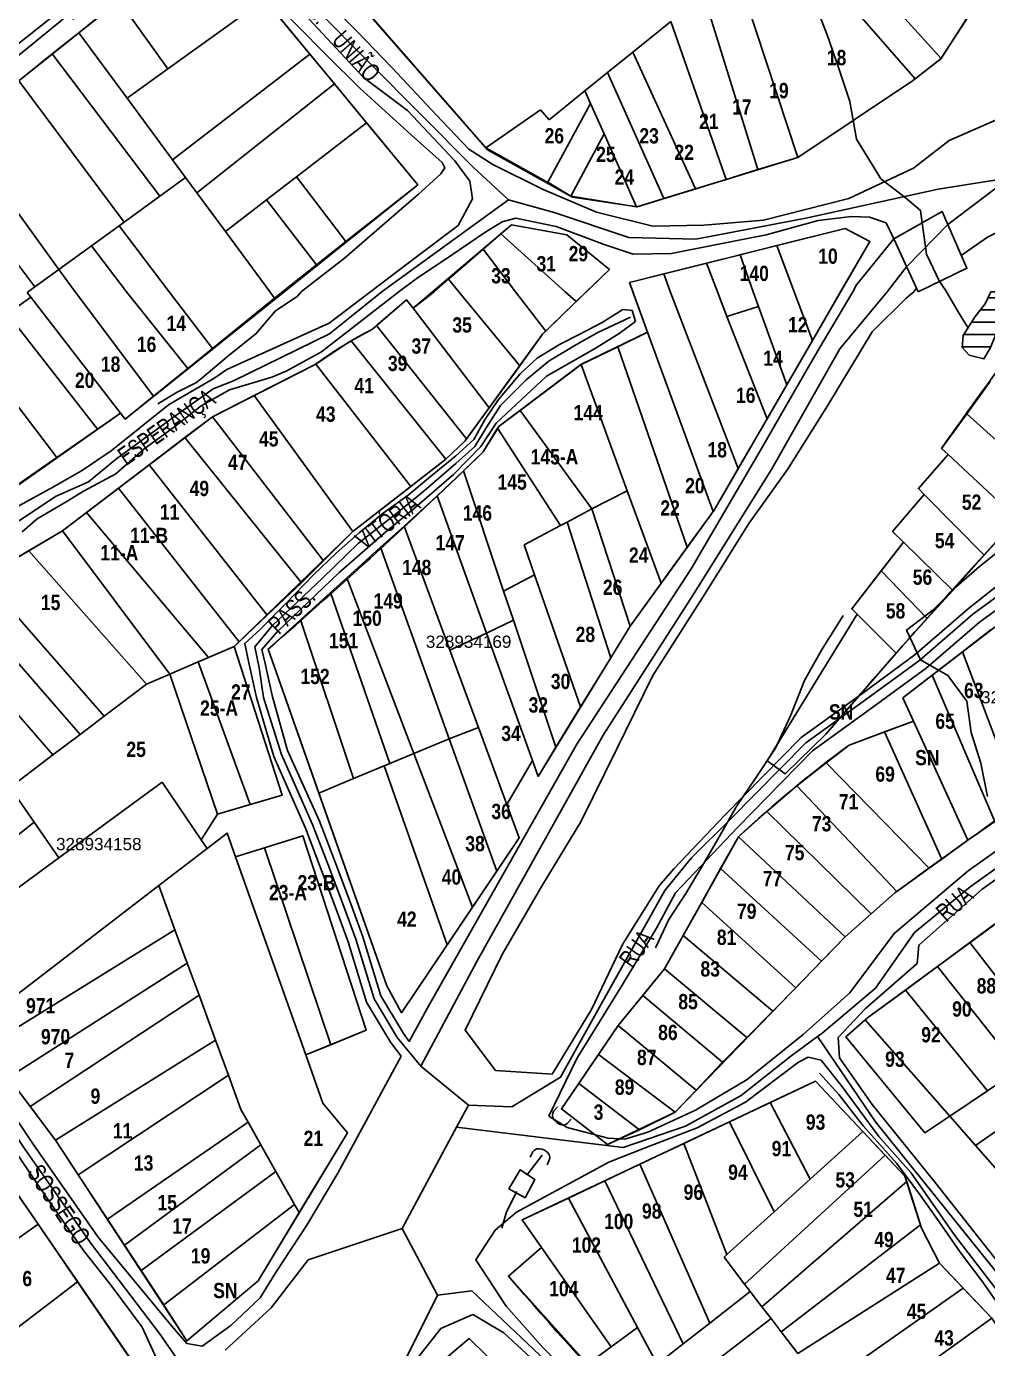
# Model space of a CAD drawing. Extents: x 206155 to 208014, y 4847439 to 4850017.
# Drawn here: x 207204 to 207361.2, y 4848939.2 to 4849155.4 of the extents above; entities that cross this region are included whole.
import ezdxf
from ezdxf.enums import TextEntityAlignment as Align

# ---------------------------------------------------------------- set-up
doc = ezdxf.new("R2010")
doc.units = 0
doc.header["$LTSCALE"] = 1.5
doc.header["$MEASUREMENT"] = 0
for name, color, linetype in [('CD-MALHA-LOTES', 40, 'CONTINUOUS'), ('CD_TXT_QUADRA', 7, 'CONTINUOUS'), ('HD-CURSO-INTER', 170, 'CONTINUOUS'), ('HD-HACH-HIDROG', 160, 'CONTINUOUS'), ('HD-LAGOS-INTER', 170, 'CONTINUOUS'), ('HD-VALAS-DRENOS', 170, 'CONTINUOUS'), ('RU-QUADRAS', 6, 'CONTINUOUS'), ('SV-EIXO-ROD-ESTR', 7, 'CONTINUOUS'), ('SV-EIXO-RUA-N-PAV', 6, 'CONTINUOUS'), ('SV-EST-M-N-PAV', 20, 'CONTINUOUS'), ('SV-PONTE-BUEIRO', 249, 'CONTINUOUS'), ('SV-RUA-NAO-PAV-S-GUIA-C-GUIA', 7, 'CONTINUOUS'), ('SV-TXT-RUA-N-PAV-S-GUIA-C-GUIA', 7, 'CONTINUOUS'), ('Th_NmrPort', 7, 'CONTINUOUS')]:
    doc.layers.add(name, color=color, linetype=linetype)
doc.styles.add('ARIAL', font='ARIAL.TTF')
doc.styles.get("Standard").update_dxf_attribs({"font": 'swisscbo.ttf'})

# ---------------------------------------------------------------- blocks, each defined once
blk = doc.blocks.new('*X5')
at = {"layer": 'HD-HACH-HIDROG', "color": 0}
for p, q in [((207361.234781, 4849111.040172), (207365.481336, 4849111.040214)), ((207359.979523, 4849109.040126), (207365.042544, 4849109.040177)), ((207358.549822, 4849107.040079), (207364.079559, 4849107.040134)), ((207357.296547, 4849105.040033), (207362.535761, 4849105.040086)), ((207357.014394, 4849103.039998), (207361.711316, 4849103.040045))]:
    blk.add_line(p, q, dxfattribs=at)
blk = doc.blocks.new('COD119', base_point=(207244.147261, 4849431.007731))
at = {"layer": 'SV-PONTE-BUEIRO'}
blk.add_lwpolyline([(207242.637261, 4849429.007731), (207242.637261, 4849429.841065), (207242.637261, 4849429.966065), (207242.763094, 4849430.299398), (207243.014761, 4849430.674398), (207243.392261, 4849430.882731), (207243.895594, 4849431.007731), (207244.398927, 4849431.007731), (207244.902261, 4849430.882731), (207245.279761, 4849430.674398), (207245.531427, 4849430.299398), (207245.657261, 4849429.966065), (207245.657261, 4849429.841065), (207245.657261, 4849429.007731)], dxfattribs=at)

msp = doc.modelspace()

# ---------------------------------------------------------------- linework, layer by layer
at = {"layer": 'CD-MALHA-LOTES', "linetype": 'Continuous'}
for p, q in [((207334.5, 4849171.25), (207353.56, 4849150.16)), ((207349.32, 4849146.83), (207330.78, 4849168.07)), ((207219.14, 4849159.63), (207212.57, 4849154.38)), ((207227.12, 4849148.45), (207219.14, 4849159.63)), ((207227.12, 4849148.45), (207242.95, 4849159.85)), ((207242.95, 4849159.85), (207250.35, 4849150.87)), ((207323.6, 4849131.99), (207314.75, 4849160.57)), ((207321.52, 4849160.13), (207330.12, 4849134)), ((207353.56, 4849150.16), (207358.51, 4849157.84)), ((207260.35, 4849157.05), (207279.1, 4849135.58)), ((207309.36, 4849156.22), (207303.17, 4849151.21)), ((207318.42, 4849130.39), (207309.36, 4849156.22)), ((207212.57, 4849154.38), (207208.23, 4849150.91)), ((207212.57, 4849154.38), (207220.47, 4849143.66)), ((207208.23, 4849150.91), (207202.74, 4849146.52)), ((207225.82, 4849127.65), (207208.23, 4849150.91)), ((207250.35, 4849150.87), (207227.9, 4849133.59)), ((207254.37, 4849146.01), (207250.35, 4849150.87)), ((207303.17, 4849151.21), (207299.02, 4849147.86)), ((207313.43, 4849128.85), (207303.17, 4849151.21)), ((207349.32, 4849146.83), (207353.56, 4849150.16)), ((207202.74, 4849146.52), (207219.97, 4849123.4)), ((207220.47, 4849143.66), (207227.12, 4849148.45)), ((207299.02, 4849147.86), (207295.32, 4849144.87)), ((207299.02, 4849147.86), (207308.23, 4849127.25)), ((207330.12, 4849134), (207348.89, 4849146.5)), ((207348.89, 4849146.5), (207349.32, 4849146.83)), ((207231.87, 4849128.2), (207254.37, 4849146.01)), ((207259.63, 4849139.64), (207254.37, 4849146.01)), ((207295.32, 4849144.87), (207289.5, 4849140.16)), ((207296.24, 4849142.8), (207295.32, 4849144.87)), ((207227.9, 4849133.59), (207220.47, 4849143.66)), ((207289.25, 4849129.93), (207296.24, 4849142.8)), ((207298.45, 4849137.85), (207296.24, 4849142.8)), ((207288.09, 4849141.75), (207279.1, 4849135.58)), ((207289.5, 4849140.16), (207288.09, 4849141.75)), ((207259.63, 4849139.64), (207248.16, 4849130.82)), ((207267.99, 4849129.51), (207259.63, 4849139.64)), ((207293.03, 4849127.65), (207298.45, 4849137.85)), ((207303.77, 4849125.91), (207298.45, 4849137.85)), ((207279.1, 4849135.58), (207288.89, 4849130.13)), ((207209.31, 4849115.67), (207195.61, 4849134.59)), ((207230.02, 4849130.71), (207227.9, 4849133.59)), ((207323.6, 4849131.99), (207330.12, 4849134)), ((207191.25, 4849131.57), (207205.37, 4849112.81)), ((207318.42, 4849130.39), (207323.6, 4849131.99)), ((207225.82, 4849127.65), (207230.02, 4849130.71)), ((207230.02, 4849130.71), (207231.87, 4849128.2)), ((207248.16, 4849130.82), (207243.26, 4849127.05)), ((207248.16, 4849130.82), (207256.24, 4849120.22)), ((207256.24, 4849120.22), (207267.99, 4849129.51)), ((207288.89, 4849130.13), (207289.25, 4849129.93)), ((207289.25, 4849129.93), (207293.03, 4849127.65)), ((207313.43, 4849128.85), (207318.42, 4849130.39)), ((207219.97, 4849123.4), (207225.82, 4849127.65)), ((207231.87, 4849128.2), (207236.53, 4849121.88)), ((207236.53, 4849121.88), (207243.26, 4849127.05)), ((207243.26, 4849127.05), (207251.46, 4849116.44)), ((207293.03, 4849127.65), (207303.77, 4849125.91)), ((207303.89, 4849125.9), (207308.23, 4849127.25)), ((207308.23, 4849127.25), (207313.43, 4849128.85)), ((207303.77, 4849125.91), (207303.89, 4849125.9)), ((207214.63, 4849119.53), (207219.16, 4849122.82)), ((207219.16, 4849122.82), (207219.97, 4849123.4)), ((207219.16, 4849122.82), (207227.34, 4849112.03)), ((207281.57, 4849121.47), (207283.3, 4849122.97)), ((207283.3, 4849122.97), (207292.38, 4849121.35)), ((207236.53, 4849121.88), (207243.84, 4849111.97)), ((207278.71, 4849118.99), (207281.57, 4849121.47)), ((207281.57, 4849121.47), (207292.11, 4849112.01)), ((207292.38, 4849121.35), (207299.33, 4849115.64)), ((207326.72, 4849119.58), (207337.9, 4849122.39)), ((207337.9, 4849122.39), (207341.93, 4849120.24)), ((207209.31, 4849115.67), (207214.63, 4849119.53)), ((207214.63, 4849119.53), (207220.36, 4849112)), ((207251.46, 4849116.44), (207256.24, 4849120.22)), ((207273.02, 4849114.06), (207278.71, 4849118.99)), ((207278.71, 4849118.99), (207283.98, 4849112)), ((207320.72, 4849118.07), (207326.72, 4849119.58)), ((207326.72, 4849119.58), (207329.53, 4849112)), ((207341.93, 4849120.24), (207337.13, 4849112)), ((207251.46, 4849116.44), (207245.91, 4849112.05)), ((207308.21, 4849114.93), (207315.18, 4849116.68)), ((207315.18, 4849116.68), (207320.72, 4849118.07)), ((207315.18, 4849116.68), (207316.99, 4849112)), ((207320.72, 4849118.07), (207322.84, 4849112)), ((207205.37, 4849112.81), (207209.31, 4849115.67)), ((207209.31, 4849115.67), (207211.98, 4849112)), ((207270.65, 4849112), (207273.02, 4849114.06)), ((207273.02, 4849114.06), (207274.72, 4849112)), ((207299.33, 4849115.64), (207295.55, 4849112)), ((207302.63, 4849113.53), (207308.21, 4849114.93)), ((207308.21, 4849114.93), (207309.26, 4849112.05)), ((207205.37, 4849112.81), (207204.13, 4849111.9)), ((207204.71, 4849111.16), (207204.13, 4849111.9)), ((207224.77, 4849094.93), (207211.98, 4849112)), ((207230.37, 4849099.46), (207220.36, 4849112)), ((207234.41, 4849102.73), (207227.34, 4849112.03)), ((207244.55, 4849110.95), (207243.84, 4849111.97)), ((207245.91, 4849112.05), (207244.55, 4849110.95)), ((207267.22, 4849109.31), (207270.65, 4849112)), ((207284.66, 4849099.93), (207274.72, 4849112)), ((207288.91, 4849105.57), (207283.98, 4849112)), ((207293.9, 4849110.4), (207292.11, 4849112.01)), ((207295.55, 4849112), (207293.9, 4849110.4)), ((207303.16, 4849112), (207302.63, 4849113.53)), ((207305.57, 4849105.41), (207303.16, 4849112)), ((207320.39, 4849083.09), (207309.26, 4849112.05)), ((207316.99, 4849112), (207318.55, 4849108)), ((207323.69, 4849109.63), (207322.84, 4849112)), ((207332.52, 4849104.04), (207329.53, 4849112)), ((207337.13, 4849112), (207332.52, 4849104.04)), ((207204.71, 4849111.16), (207200.89, 4849108.42)), ((207219.39, 4849092.18), (207204.71, 4849111.16)), ((207244.55, 4849110.95), (207234.41, 4849102.73)), ((207266.14, 4849110.72), (207261.26, 4849106.51)), ((207267.22, 4849109.31), (207266.14, 4849110.72)), ((207293.9, 4849110.4), (207288.91, 4849105.57)), ((207323.69, 4849109.63), (207318.55, 4849108)), ((207328.32, 4849096.79), (207323.69, 4849109.63)), ((207200.89, 4849108.42), (207215.65, 4849089.57)), ((207279.66, 4849093.04), (207267.22, 4849109.31)), ((207318.55, 4849108), (207325.1, 4849091.23)), ((207260.58, 4849105.92), (207257.11, 4849103.97)), ((207261.26, 4849106.51), (207260.58, 4849105.92)), ((207275.97, 4849087.95), (207261.26, 4849106.51)), ((207288.91, 4849105.57), (207288.39, 4849105.07)), ((207305.57, 4849105.41), (207300.69, 4849103.04)), ((207316.29, 4849076.07), (207305.57, 4849105.41)), ((207208.98, 4849084.91), (207194.55, 4849103.88)), ((207256.54, 4849103.65), (207251.32, 4849100.18)), ((207257.11, 4849103.97), (207256.54, 4849103.65)), ((207257.11, 4849103.97), (207272.56, 4849084.67)), ((207288.39, 4849105.07), (207284.66, 4849099.93)), ((207332.52, 4849104.04), (207328.32, 4849096.79)), ((207234.41, 4849102.73), (207230.37, 4849099.46)), ((207300.69, 4849103.04), (207294.72, 4849100.15)), ((207300.69, 4849103.04), (207312.05, 4849070.23)), ((207230.37, 4849099.46), (207224.77, 4849094.93)), ((207251.32, 4849100.18), (207241.24, 4849095.06)), ((207266.88, 4849080.17), (207251.32, 4849100.18)), ((207284.66, 4849099.93), (207279.66, 4849093.04)), ((207294.72, 4849100.15), (207284.76, 4849092.61)), ((207302.26, 4849079.48), (207294.72, 4849100.15)), ((207325.1, 4849091.23), (207328.32, 4849096.79)), ((207357.76, 4849092.07), (207361.6, 4849097.32)), ((207224.77, 4849094.93), (207220.16, 4849091.19)), ((207241.24, 4849095.06), (207234.42, 4849091.59)), ((207241.24, 4849095.06), (207257.37, 4849072.81)), ((207275.97, 4849087.95), (207279.66, 4849093.04)), ((207281.32, 4849090.06), (207284.76, 4849092.61)), ((207284.76, 4849092.61), (207296.45, 4849076.51)), ((207215.65, 4849089.57), (207219.39, 4849092.18)), ((207220.16, 4849091.19), (207219.39, 4849092.18)), ((207229.88, 4849088.16), (207234.42, 4849091.59)), ((207234.42, 4849091.59), (207252.56, 4849068.02)), ((207325.1, 4849091.23), (207320.39, 4849083.09)), ((207365.89, 4849084.73), (207357.76, 4849092.07)), ((207215.65, 4849089.57), (207208.98, 4849084.91)), ((207229.88, 4849088.16), (207224.09, 4849083.74)), ((207248.96, 4849064.43), (207229.88, 4849088.16)), ((207275.75, 4849087.65), (207275.97, 4849087.95)), ((207281.05, 4849089.72), (207278.71, 4849085.82)), ((207281.05, 4849089.72), (207281.32, 4849090.06)), ((207291.34, 4849073.77), (207281.05, 4849089.72)), ((207272.56, 4849084.67), (207275.75, 4849087.65)), ((207278.71, 4849085.82), (207275.45, 4849082.71)), ((207202.95, 4849080.7), (207208.98, 4849084.91)), ((207224.09, 4849083.74), (207219.07, 4849079.91)), ((207243.39, 4849059.12), (207224.09, 4849083.74)), ((207266.88, 4849080.17), (207272.56, 4849084.67)), ((207354.71, 4849085.38), (207366, 4849074.91)), ((207275.45, 4849082.71), (207271.18, 4849078.62)), ((207275.45, 4849082.71), (207282.04, 4849063.07)), ((207320.39, 4849083.09), (207316.48, 4849076.33)), ((207219.07, 4849079.91), (207213.85, 4849075.92)), ((207219.07, 4849079.91), (207238.79, 4849054.75)), ((207257.37, 4849072.81), (207266.88, 4849080.17)), ((207296.45, 4849076.51), (207302.26, 4849079.48)), ((207302.26, 4849079.48), (207307.81, 4849064.38)), ((207271.18, 4849078.62), (207265.75, 4849073.7)), ((207279.24, 4849056.21), (207271.18, 4849078.62)), ((207350.79, 4849078.89), (207360.62, 4849068.93)), ((207213.85, 4849075.92), (207209.91, 4849072.91)), ((207233.8, 4849052.23), (207213.85, 4849075.92)), ((207296.45, 4849076.51), (207292.4, 4849074.33)), ((207302.71, 4849057.32), (207296.45, 4849076.51)), ((207312.05, 4849070.23), (207316.29, 4849076.07)), ((207316.48, 4849076.33), (207316.29, 4849076.07)), ((207209.91, 4849072.91), (207204.42, 4849069.65)), ((207227.43, 4849049.49), (207209.91, 4849072.91)), ((207252.56, 4849068.02), (207257.37, 4849072.81)), ((207261.91, 4849070.23), (207265.75, 4849073.7)), ((207265.75, 4849073.7), (207273.25, 4849053.39)), ((207285.38, 4849070.66), (207291.34, 4849073.77)), ((207292.4, 4849074.33), (207291.34, 4849073.77)), ((207292.4, 4849074.33), (207299.54, 4849052.16)), ((207360.62, 4849068.93), (207366, 4849074.91)), ((207287.09, 4849065.74), (207285.38, 4849070.66)), ((207347.44, 4849071.07), (207343.79, 4849066.38)), ((207347.44, 4849071.07), (207355.46, 4849063.19)), ((207204.42, 4849069.65), (207196.9, 4849065.31)), ((207223.62, 4849047.85), (207204.42, 4849069.65)), ((207256.39, 4849065.23), (207261.91, 4849070.23)), ((207273.13, 4849038.93), (207261.91, 4849070.23)), ((207307.81, 4849064.38), (207312.05, 4849070.23)), ((207355.46, 4849063.19), (207360.62, 4849068.93)), ((207252.56, 4849068.02), (207248.96, 4849064.43)), ((207343.79, 4849066.38), (207351.31, 4849058.58)), ((207196.9, 4849065.31), (207216.69, 4849042.6)), ((207243.39, 4849059.12), (207248.96, 4849064.43)), ((207256.39, 4849065.23), (207253.75, 4849062.84)), ((207267.36, 4849036.53), (207256.39, 4849065.23)), ((207287.09, 4849065.74), (207282.04, 4849063.07)), ((207294.62, 4849044.12), (207287.09, 4849065.74)), ((207307.81, 4849064.38), (207302.71, 4849057.32)), ((207193.02, 4849062.34), (207212.79, 4849039.64)), ((207248.83, 4849058.38), (207253.75, 4849062.84)), ((207253.75, 4849062.84), (207263.44, 4849034.89)), ((207282.04, 4849063.07), (207283.64, 4849058.29)), ((207351.31, 4849058.58), (207355.46, 4849063.19)), ((207238.79, 4849054.75), (207243.39, 4849059.12)), ((207248.83, 4849058.38), (207243.54, 4849053.59)), ((207257.49, 4849032.42), (207248.83, 4849058.38)), ((207279.24, 4849056.21), (207283.64, 4849058.29)), ((207283.64, 4849058.29), (207290.59, 4849037.54)), ((207339.83, 4849059.29), (207346.22, 4849052.91)), ((207346.22, 4849052.91), (207351.31, 4849058.58)), ((207273.25, 4849053.39), (207279.24, 4849056.21)), ((207286.75, 4849035.34), (207279.24, 4849056.21)), ((207299.54, 4849052.16), (207302.71, 4849057.32)), ((207361.76, 4849056.77), (207357.07, 4849053.15)), ((207237.95, 4849054.01), (207233.8, 4849052.23)), ((207237.95, 4849054.01), (207238.79, 4849054.75)), ((207245.82, 4849029.68), (207237.95, 4849054.01)), ((207243.54, 4849053.59), (207251.82, 4849030.05)), ((207273.25, 4849053.39), (207277.9, 4849040.78)), ((207232.07, 4849051.49), (207227.43, 4849049.49)), ((207232.07, 4849051.49), (207233.8, 4849052.23)), ((207240.58, 4849028.15), (207232.07, 4849051.49)), ((207294.62, 4849044.12), (207299.54, 4849052.16)), ((207357.07, 4849053.15), (207352.09, 4849049.3)), ((207357.07, 4849053.15), (207366.49, 4849028.22)), ((207223.62, 4849047.85), (207227.43, 4849049.49)), ((207227.43, 4849049.49), (207235.23, 4849026.59)), ((207352.09, 4849049.3), (207362.38, 4849025.39)), ((207223.62, 4849047.85), (207216.69, 4849042.6)), ((207202.27, 4849043.26), (207208.34, 4849036.29)), ((207216.69, 4849042.6), (207212.79, 4849039.64)), ((207290.59, 4849037.54), (207294.62, 4849044.12)), ((207277.9, 4849040.78), (207273.13, 4849038.93)), ((207277.9, 4849040.78), (207282.56, 4849028.17)), ((207349.06, 4849041.78), (207344.32, 4849040.04)), ((207349.06, 4849041.78), (207357.94, 4849022.34)), ((207212.79, 4849039.64), (207208.34, 4849036.29)), ((207273.13, 4849038.93), (207267.36, 4849036.53)), ((207280.9, 4849017.26), (207273.13, 4849038.93)), ((207344.32, 4849040.04), (207353.66, 4849019.24)), ((207208.34, 4849036.29), (207201.34, 4849030.97)), ((207263.44, 4849034.89), (207267.36, 4849036.53)), ((207267.36, 4849036.53), (207276.96, 4849011.39)), ((207290.59, 4849037.54), (207287.67, 4849032.77)), ((207262.48, 4849034.49), (207257.49, 4849032.42)), ((207263.44, 4849034.89), (207262.48, 4849034.49)), ((207272.81, 4849005.21), (207262.48, 4849034.49)), ((207282.56, 4849028.17), (207286.75, 4849035.34)), ((207287.67, 4849032.77), (207286.75, 4849035.34)), ((207334.78, 4849034.98), (207329.97, 4849031.22)), ((207334.78, 4849034.98), (207351.59, 4849017.74)), ((207226.19, 4849031.84), (207209.32, 4849019.45)), ((207232.6, 4849022.41), (207226.19, 4849031.84)), ((207251.82, 4849030.05), (207257.49, 4849032.42)), ((207205.27, 4849025.29), (207201.34, 4849030.97)), ((207240.58, 4849028.15), (207245.82, 4849029.68)), ((207251.82, 4849030.05), (207262.91, 4848998.5)), ((207329.97, 4849031.22), (207346.33, 4849013.93)), ((207235.23, 4849026.59), (207240.58, 4849028.15)), ((207282.56, 4849028.17), (207284.57, 4849022.72)), ((207205.27, 4849025.29), (207184.01, 4849008.5)), ((207209.32, 4849019.45), (207205.27, 4849025.29)), ((207232.6, 4849022.41), (207235.23, 4849026.59)), ((207325.09, 4849027), (207320.43, 4849022.9)), ((207325.09, 4849027), (207342.14, 4849010.29)), ((207357.94, 4849022.34), (207362.38, 4849025.39)), ((207233.55, 4849021), (207236.81, 4849023.5)), ((207236.81, 4849023.5), (207238.19, 4849019.61)), ((207225.63, 4849014.91), (207233.55, 4849021)), ((207233.55, 4849021), (207232.6, 4849022.41)), ((207242.95, 4849021.1), (207238.19, 4849019.61)), ((207249.2, 4849023.05), (207242.95, 4849021.1)), ((207253.78, 4848988.88), (207242.95, 4849021.1)), ((207259.57, 4848991.24), (207249.2, 4849023.05)), ((207284.57, 4849022.72), (207280.9, 4849017.26)), ((207320.43, 4849022.9), (207317.51, 4849017.69)), ((207337.88, 4849006.55), (207320.43, 4849022.9)), ((207353.66, 4849019.24), (207357.94, 4849022.34)), ((207209.32, 4849019.45), (207188.06, 4849003.84)), ((207238.19, 4849019.61), (207249.69, 4848987.21)), ((207351.59, 4849017.74), (207353.66, 4849019.24)), ((207276.96, 4849011.39), (207280.9, 4849017.26)), ((207317.51, 4849017.69), (207314.42, 4849012.17)), ((207317.51, 4849017.69), (207334.03, 4849002.56)), ((207346.33, 4849013.93), (207351.59, 4849017.74)), ((207197.27, 4848993.11), (207225.63, 4849014.91)), ((207228.29, 4849007.67), (207225.63, 4849014.91)), ((207272.81, 4849005.21), (207276.96, 4849011.39)), ((207314.42, 4849012.17), (207311.39, 4849006.76)), ((207314.42, 4849012.17), (207329.82, 4848998.17)), ((207337.88, 4849006.55), (207342.14, 4849010.29)), ((207362.9, 4849009.02), (207358.28, 4849005.61)), ((207228.29, 4849007.67), (207197.31, 4848988.49)), ((207230.3, 4849002.2), (207228.29, 4849007.67)), ((207311.39, 4849006.76), (207308.32, 4849001.28)), ((207311.39, 4849006.76), (207326.08, 4848994.39)), ((207334.03, 4849002.56), (207337.88, 4849006.55)), ((207265.36, 4848994.11), (207272.81, 4849005.21)), ((207358.28, 4849005.61), (207352.96, 4849001.69)), ((207358.28, 4849005.61), (207371.54, 4848988.37)), ((207201.05, 4848983.51), (207230.3, 4849002.2)), ((207232.23, 4848996.97), (207230.3, 4849002.2)), ((207329.82, 4848998.17), (207334.03, 4849002.56)), ((207352.96, 4849001.69), (207347.72, 4848997.82)), ((207366.3, 4848984.84), (207352.96, 4849001.69)), ((207308.32, 4849001.28), (207304.78, 4848996.94)), ((207308.32, 4849001.28), (207321.79, 4848990.05)), ((207262.91, 4848998.5), (207265.36, 4848994.11)), ((207326.08, 4848994.39), (207329.82, 4848998.17)), ((207361.14, 4848981.36), (207347.72, 4848997.82)), ((207204.62, 4848978.76), (207232.23, 4848996.97)), ((207234.93, 4848989.62), (207232.23, 4848996.97)), ((207304.78, 4848996.94), (207300.74, 4848992.03)), ((207304.78, 4848996.94), (207317.82, 4848986.04)), ((207321.79, 4848990.05), (207326.08, 4848994.39)), ((207354.99, 4848977.21), (207341.17, 4848992.94)), ((207253.78, 4848988.88), (207259.57, 4848991.24)), ((207300.74, 4848992.03), (207297.53, 4848987.31)), ((207300.74, 4848992.03), (207313.49, 4848981.45)), ((207208.75, 4848973.26), (207234.93, 4848989.62)), ((207237.03, 4848983.92), (207234.93, 4848989.62)), ((207249.69, 4848987.21), (207253.78, 4848988.88)), ((207317.82, 4848986.04), (207321.79, 4848990.05)), ((207249.69, 4848987.21), (207252.49, 4848979.32)), ((207297.53, 4848987.31), (207294.31, 4848982.57)), ((207297.53, 4848987.31), (207310.08, 4848977.84)), ((207378.8, 4848986.13), (207359.19, 4848972.42)), ((207361.14, 4848981.36), (207366.3, 4848984.84)), ((207201.05, 4848983.51), (207204.62, 4848978.76)), ((207237.03, 4848983.92), (207212.49, 4848967.59)), ((207239.09, 4848978.31), (207237.03, 4848983.92)), ((207304.25, 4848974.98), (207294.31, 4848982.57)), ((207310.08, 4848977.84), (207313.49, 4848981.45)), ((207354.99, 4848977.21), (207361.14, 4848981.36)), ((207204.62, 4848978.76), (207208.75, 4848973.26)), ((207240.27, 4848976.21), (207239.09, 4848978.31)), ((207252.49, 4848979.32), (207256.5, 4848974.47)), ((207304.25, 4848974.98), (207310.08, 4848977.84)), ((207325.62, 4848979.44), (207318.99, 4848976.3)), ((207332.15, 4848966.9), (207325.62, 4848979.44)), ((207240.27, 4848976.21), (207217.26, 4848960.34)), ((207242.36, 4848972.5), (207240.27, 4848976.21)), ((207318.99, 4848976.3), (207311.48, 4848972.75)), ((207326.28, 4848961.58), (207318.99, 4848976.3)), ((207350.93, 4848974.47), (207354.99, 4848977.21)), ((207359.19, 4848972.42), (207354.99, 4848977.21)), ((207256.5, 4848974.47), (207248.61, 4848961.43)), ((207299.04, 4848972.56), (207304.25, 4848974.98)), ((207332.15, 4848966.9), (207340.76, 4848974.71)), ((207344.42, 4848970.82), (207340.76, 4848974.71)), ((207212.49, 4848967.59), (207208.75, 4848973.26)), ((207220.05, 4848956.09), (207242.36, 4848972.5)), ((207244.81, 4848968.16), (207242.36, 4848972.5)), ((207311.48, 4848972.75), (207304.32, 4848969.36)), ((207311.48, 4848972.75), (207318.55, 4848954.56)), ((207359.19, 4848972.42), (207363.54, 4848967.47)), ((207304.32, 4848969.36), (207298.58, 4848966.65)), ((207315.77, 4848943.37), (207304.32, 4848969.36)), ((207321.44, 4848949.74), (207344.42, 4848970.82)), ((207212.49, 4848967.59), (207217.26, 4848960.34)), ((207222.78, 4848951.95), (207244.81, 4848968.16)), ((207247.86, 4848962.76), (207244.81, 4848968.16)), ((207332.15, 4848966.9), (207326.28, 4848961.58)), ((207298.58, 4848966.65), (207292.62, 4848963.82)), ((207298.58, 4848966.65), (207311.4, 4848939.96)), ((207324.28, 4848946.03), (207347.94, 4848966.5)), ((207350.19, 4848959.41), (207347.94, 4848966.5)), ((207205.9, 4848959.52), (207202.47, 4848964.5)), ((207226.47, 4848946.34), (207247.86, 4848962.76)), ((207248.61, 4848961.43), (207247.86, 4848962.76)), ((207292.62, 4848963.82), (207303.94, 4848942.63)), ((207241.87, 4848950.29), (207248.61, 4848961.43)), ((207326.28, 4848961.58), (207318.55, 4848954.56)), ((207205.9, 4848959.52), (207187.5, 4848946.57)), ((207212.35, 4848950.13), (207205.9, 4848959.52)), ((207217.26, 4848960.34), (207220.05, 4848956.09)), ((207350.19, 4848959.41), (207327.42, 4848941.94)), ((207220.05, 4848956.09), (207222.78, 4848951.95)), ((207288.23, 4848955.74), (207299.62, 4848939.49)), ((207318.07, 4848954.13), (207318.55, 4848954.56)), ((207321.44, 4848949.74), (207318.07, 4848954.13)), ((207222.78, 4848951.95), (207226.47, 4848946.34)), ((207330.12, 4848938.41), (207353.33, 4848953.17)), ((207357.15, 4848949.08), (207353.33, 4848953.17)), ((207194.6, 4848936.59), (207212.35, 4848950.13)), ((207212.35, 4848950.13), (207223.83, 4848933.42)), ((207230.24, 4848940.44), (207241.87, 4848950.29)), ((207322.37, 4848948.52), (207321.44, 4848949.74)), ((207315.77, 4848943.37), (207322.37, 4848948.52)), ((207322.37, 4848948.52), (207324.28, 4848946.03)), ((207334.28, 4848932.98), (207357.15, 4848949.08)), ((207361.87, 4848944.16), (207357.15, 4848949.08)), ((207226.47, 4848946.34), (207226.7, 4848945.99)), ((207226.7, 4848945.99), (207230.24, 4848940.44)), ((207324.28, 4848946.03), (207325.76, 4848944.1)), ((207325.76, 4848944.1), (207304.01, 4848927.4)), ((207311.4, 4848939.96), (207315.77, 4848943.37)), ((207325.76, 4848944.1), (207327.42, 4848941.94)), ((207361.87, 4848944.16), (207338.54, 4848927.43)), ((207303.94, 4848942.63), (207299.62, 4848939.49)), ((207307.14, 4848936.64), (207303.94, 4848942.63)), ((207330.12, 4848938.41), (207327.42, 4848941.94)), ((207295.73, 4848936.65), (207299.62, 4848939.49)), ((207307.14, 4848936.64), (207311.4, 4848939.96))]:
    msp.add_line(p, q, dxfattribs=at)
at = {"layer": 'CD-MALHA-LOTES', "linetype": 'Continuous', "flags": 128}
for points in [[(207357.76, 4849092.07), (207353.61, 4849086.4), (207354.71, 4849085.38)], [(207354.71, 4849085.38), (207349.87, 4849079.82), (207350.79, 4849078.89)], [(207350.79, 4849078.89), (207345.64, 4849072.84), (207347.44, 4849071.07)], [(207343.79, 4849066.38), (207338.96, 4849060.16), (207339.83, 4849059.29)], [(207339.83, 4849059.29), (207325.12, 4849035.29), (207328.05, 4849033.17)], [(207328.05, 4849033.17), (207334.73, 4849039.67), (207346.22, 4849052.91)], [(207352.09, 4849049.3), (207347.31, 4849045.61), (207349.06, 4849041.78)], [(207344.32, 4849040.04), (207338.52, 4849037.9), (207334.78, 4849034.98)], [(207329.97, 4849031.22), (207329.57, 4849030.91), (207325.09, 4849027)], [(207342.14, 4849010.29), (207346.02, 4849013.71), (207346.33, 4849013.93)], [(207347.72, 4848997.82), (207341.55, 4848993.27), (207341.17, 4848992.94)], [(207341.17, 4848992.94), (207337.97, 4848990.15), (207350.93, 4848974.47)], [(207313.49, 4848981.45), (207317.63, 4848985.84), (207317.82, 4848986.04)], [(207294.31, 4848982.57), (207291.47, 4848978.39), (207299.04, 4848972.56)], [(207340.76, 4848974.71), (207333.02, 4848982.94), (207325.62, 4848979.44)], [(207347.94, 4848966.5), (207347.66, 4848967.37), (207344.42, 4848970.82)], [(207292.62, 4848963.82), (207285.06, 4848960.25), (207288.23, 4848955.74)], [(207353.33, 4848953.17), (207350.35, 4848958.91), (207350.19, 4848959.41)], [(207288.23, 4848955.74), (207282.82, 4848951.06), (207295.73, 4848936.65)], [(207295.26, 4848922.36), (207295.06, 4848922.6), (207276.38, 4848940.87), (207273.22, 4848938.18)]]:
    msp.add_lwpolyline(points, dxfattribs=at)
at = {"layer": 'CD-MALHA-LOTES', "linetype": 'Continuous'}
for p in [(207298.45, 4849137.85), (207298.45, 4849137.85), (207330.12, 4849134), (207303.77, 4849125.91), (207303.77, 4849125.91), (207294.72, 4849100.15), (207284.76, 4849092.61), (207213.85, 4849075.92), (207213.85, 4849075.92), (207296.45, 4849076.51), (207227.43, 4849049.49), (207216.69, 4849042.6), (207212.79, 4849039.64), (207208.34, 4849036.29), (207235.23, 4849026.59), (207235.23, 4849026.59), (207235.23, 4849026.59), (207212.49, 4848967.59), (207212.49, 4848967.59), (207321.44, 4848949.74), (207321.44, 4848949.74), (207303.94, 4848942.63)]:
    msp.add_point(p, dxfattribs=at)
at = {"layer": 'HD-CURSO-INTER', "flags": 128}
for points in [[(207354.43, 4849112.03), (207354.29, 4849112.27), (207353.29, 4849113.7), (207351.2, 4849118.18), (207350.46, 4849123.29), (207350.19, 4849125.32), (207347.7, 4849127.43), (207343.7, 4849130.49), (207342.79, 4849132.01), (207339.76, 4849136.96), (207338.65, 4849143.15), (207336.82, 4849148.52), (207334.93, 4849154.03), (207332.88, 4849159.31)], [(207357.95, 4849106.15), (207356.36, 4849108.74), (207354.43, 4849112.03)]]:
    msp.add_lwpolyline(points, dxfattribs=at)
at = {"layer": 'HD-LAGOS-INTER', "flags": 128}
msp.add_lwpolyline([(207365.52, 4849112.03), (207365.47, 4849110.75), (207364.84, 4849108.23), (207363.99, 4849106.9), (207363.65, 4849106.12), (207362.68, 4849105.39), (207361.6, 4849102.77), (207360.56, 4849101.04), (207358.13, 4849101.67), (207357, 4849102.89), (207357.19, 4849104.87), (207359.12, 4849107.95), (207360.76, 4849110.03), (207361.7, 4849112.03)], close=True, dxfattribs=at)
at = {"layer": 'HD-VALAS-DRENOS', "flags": 128}
for points in [[(207248.97, 4849112.04), (207255.99, 4849117.54), (207264.94, 4849125.26), (207268.12, 4849128), (207271.75, 4849131.29), (207272.44, 4849132.27), (207272.01, 4849133.14), (207266.94, 4849137.69), (207258.51, 4849145.34), (207253.11, 4849150.64), (207243.22, 4849160.73), (207240.3, 4849164.44), (207238.68, 4849166.48), (207236.62, 4849168.94), (207232.11, 4849170.98), (207228.49, 4849169.29), (207217.62, 4849160.68), (207211.65, 4849156.58), (207205.49, 4849162.1), (207202.5, 4849164.21)], [(207248.97, 4849112.04), (207248.25, 4849111.24), (207244.72, 4849108.9), (207241.54, 4849105.16), (207237.21, 4849101.69), (207232.66, 4849097.9), (207231.81, 4849097.19), (207228.64, 4849095.61), (207225.51, 4849093.7)], [(207363.89, 4849070.29), (207359.84, 4849067.08), (207355.95, 4849063.72), (207352.25, 4849059.98), (207347.91, 4849056.69), (207350.19, 4849051.81), (207354.68, 4849049.27), (207357.75, 4849045.07), (207358.49, 4849039.93), (207360.09, 4849034.92), (207361.18, 4849029.5)], [(207306.86, 4849004.72), (207309.07, 4849009.39), (207311.85, 4849013.61), (207314.51, 4849018.1), (207317.04, 4849022.51), (207320.16, 4849027.94), (207323.14, 4849032.36), (207326.47, 4849037.38), (207328.92, 4849042.68), (207331.21, 4849048.43), (207334.01, 4849053.43), (207336.7, 4849057.67), (207337.56, 4849059.06)], [(207363.5, 4848945.57), (207360.37, 4848950.08), (207356.69, 4848954.98), (207353.61, 4848959.36), (207350.18, 4848964.25), (207346.29, 4848969.49), (207340.8, 4848975.64), (207336.86, 4848980.72), (207333.69, 4848984.24)], [(207288.35, 4848970.83), (207285.84, 4848967.58)], [(207281.76, 4848958.89), (207282.5, 4848961.54), (207284.18, 4848964.87)]]:
    msp.add_lwpolyline(points, dxfattribs=at)
at = {"layer": 'RU-QUADRAS', "color": 6, "linetype": 'Continuous'}
for points in [[(207244.65, 4849178.36), (207328.1, 4849242.28), (207344.84, 4849254.58), (207370.48, 4849274.5), (207406.6, 4849236.82), (207389.69, 4849208.99), (207385.06, 4849214.42), (207379.27, 4849208.98), (207377.21, 4849211.85), (207319.99, 4849164.81), (207321.52, 4849160.13), (207360.52, 4849192.81), (207373.56, 4849184.18), (207364.69, 4849168.56), (207367.04, 4849167.1), (207364.22, 4849161.82), (207361.95, 4849163.16), (207353.47, 4849150.03), (207348.89, 4849146.5), (207330.12, 4849134), (207303.86, 4849125.9), (207293.29, 4849127.49), (207279.37, 4849135.23), (207260.34, 4849157.06, -0.022764)], [(207325.12, 4849035.29), (207339.83, 4849059.29), (207338.96, 4849060.16), (207347.44, 4849071.08), (207345.64, 4849072.84), (207350.79, 4849078.89), (207349.87, 4849079.82), (207354.71, 4849085.38), (207353.61, 4849086.4, -0.010838), (207381.35, 4849123.79), (207404.57, 4849100.87), (207387.64, 4849086.57), (207367.29, 4849073.72), (207366, 4849074.91, 0.009092), (207334.73, 4849039.67), (207328.05, 4849033.17)], [(207243.54, 4849053.59, 0.013558), (207278.71, 4849085.82), (207281.32, 4849090.06), (207294.67, 4849100.12), (207305.57, 4849105.41), (207302.63, 4849113.53), (207337.9, 4849122.39), (207341.93, 4849120.24), (207316.48, 4849076.33), (207302.71, 4849057.32), (207287.67, 4849032.77), (207286.75, 4849035.34), (207282.56, 4849028.17), (207284.57, 4849022.72), (207265.36, 4848994.11), (207262.91, 4848998.5)], [(207291.47, 4848978.39), (207300.75, 4848992.04), (207308.32, 4849001.28), (207320.43, 4849022.9, -0.026991), (207338.52, 4849037.9), (207349.06, 4849041.78), (207347.31, 4849045.61), (207367.09, 4849060.8), (207381.27, 4849068.82), (207380.7, 4849070.5), (207390.96, 4849074.24), (207421.24, 4849095.86), (207434.75, 4849073.75), (207409.03, 4849056.52), (207404.79, 4849055.87), (207387.63, 4849050.1), (207389.65, 4849044.16, 0.011918), (207346.02, 4849013.71), (207337.88, 4849006.55), (207310.08, 4848977.84), (207299.04, 4848972.56)], [(207282.82, 4848951.06), (207288.23, 4848955.74), (207285.06, 4848960.25), (207333.02, 4848982.94), (207347.66, 4848967.37), (207350.35, 4848958.91), (207353.33, 4848953.17), (207361.86, 4848944.15), (207378.74, 4848919.33), (207377.64, 4848918.61), (207392.22, 4848900.7), (207384.52, 4848893.58), (207383.63, 4848894.8), (207349.08, 4848872.43), (207334.83, 4848890.68), (207335.68, 4848891.23), (207327.11, 4848903.79, -0.022053)]]:
    msp.add_lwpolyline(points, format="xyb", close=True, dxfattribs=at)
for points in [[(207116.61, 4849081.81), (207157.58, 4849110.65), (207158.77, 4849109.11), (207195.61, 4849134.59), (207192.75, 4849138.54), (207233.59, 4849171.18), (207267.99, 4849129.51), (207220.16, 4849091.19), (207219.39, 4849092.18), (207174.45, 4849060.6), (207152.44, 4849042.15), (207139.79, 4849051.24), (207133.79, 4849061.78)], [(207337.97, 4848990.15), (207341.55, 4848993.27), (207387.15, 4849026.74), (207425.59, 4848968.88), (207423.06, 4848967.19), (207426.52, 4848961.76), (207430.18, 4848963.97), (207450.3, 4848932.74), (207402.77, 4848903.38), (207387.58, 4848925.03), (207390.54, 4848926.91), (207362.72, 4848966.89), (207363.54, 4848967.47), (207354.99, 4848977.21), (207350.93, 4848974.47)]]:
    msp.add_lwpolyline(points, close=True, dxfattribs=at)
msp.add_lwpolyline([(207196.86, 4849065.28), (207209.91, 4849072.91), (207234.42, 4849091.59), (207251.23, 4849100.12, -0.037407), (207260.58, 4849105.92), (207266.14, 4849110.72), (207267.22, 4849109.31), (207283.3, 4849122.97), (207292.38, 4849121.35), (207299.33, 4849115.64), (207288.39, 4849105.07), (207275.75, 4849087.65), (207272.56, 4849084.67), (207257.37, 4849072.81), (207237.95, 4849054.01), (207245.82, 4849029.68), (207235.23, 4849026.59), (207232.6, 4849022.41), (207233.55, 4849021), (207236.81, 4849023.5), (207238.19, 4849019.61), (207249.2, 4849023.05), (207259.57, 4848991.24), (207249.69, 4848987.21), (207252.49, 4848979.32), (207256.5, 4848974.47), (207241.87, 4848950.29), (207230.24, 4848940.44), (207208.84, 4848973.13), (207195.09, 4848991.44)], format="xyb", dxfattribs=at)
for points in [[(207199.06, 4848969.47), (207223.83, 4848933.42), (207216.25, 4848928.48), (207215.66, 4848929.45), (207197.14, 4848915.9)], [(207264.63, 4848930.87), (207276.38, 4848940.87), (207295.26, 4848922.36)]]:
    msp.add_lwpolyline(points, dxfattribs=at)
at = {"layer": 'SV-EIXO-ROD-ESTR'}
for p, q in [((207250.05, 4848953.69), (207265.43, 4848958.81)), ((207265.43, 4848958.81), (207271.24, 4848947.92)), ((207244.02, 4848945.85), (207250.05, 4848953.69)), ((207271.24, 4848947.92), (207266.05, 4848937.54)), ((207236.48, 4848938.91), (207244.02, 4848945.85))]:
    msp.add_line(p, q, dxfattribs=at)
for points in [[(207347.92, 4849116.09), (207354.67, 4849123), (207364.76, 4849130.63), (207368.01, 4849132.22), (207376.9, 4849139.47), (207384.48, 4849146.04)], [(207344.75, 4849112.03), (207347.92, 4849116.09)], [(207344.75, 4849112.03), (207337.03, 4849102.7), (207325.83, 4849082.93), (207312.92, 4849062.28), (207298.3, 4849039.49), (207277.65, 4849002.49), (207268.47, 4848985.37), (207276.29, 4848979.02), (207283.4, 4848978.74), (207291.35, 4848983.58), (207297.97, 4848995.54), (207308.4, 4849014.12), (207312.73, 4849019.46), (207319.03, 4849025.64)], [(207265.43, 4848958.81), (207274.35, 4848975.41), (207276.29, 4848979.02)]]:
    msp.add_lwpolyline(points, dxfattribs=at)
at = {"layer": 'SV-EIXO-RUA-N-PAV'}
for points in [[(207465.61, 4849357.4), (207426.84, 4849323.62), (207419.58, 4849319.22), (207407.79, 4849312.06), (207372.46, 4849283.15), (207370.44, 4849280.92), (207366.67, 4849276.73), (207338.52, 4849253.71), (207332.49, 4849249.6), (207325.03, 4849244.5), (207292.05, 4849219.88), (207288.73, 4849217.44), (207251.69, 4849190.19), (207233, 4849176.45), (207229.74, 4849174.06), (207211.57, 4849159.65), (207184.24, 4849137.98), (207180.17, 4849132.84), (207172.13, 4849126.06), (207154.96, 4849112.04)], [(207233, 4849176.45), (207243.02, 4849166.67), (207277.06, 4849132.41), (207282.85, 4849127.06), (207290.31, 4849124.96), (207302.52, 4849120.9), (207313.47, 4849120.63), (207331.45, 4849124.06), (207353.08, 4849128.77), (207364.76, 4849130.63)], [(207262.16, 4849112.04), (207282.85, 4849127.06)], [(207231.44, 4848933.5), (207225.75, 4848941.68), (207214.49, 4848956.49), (207203.81, 4848971.73), (207197.52, 4848981.14), (207190.62, 4848989.48), (207172.55, 4849009.21), (207158.69, 4849025.23), (207153.78, 4849031.76), (207153.06, 4849032.45), (207147.58, 4849037.76), (207141.18, 4849043.55), (207130.79, 4849055.55), (207122.14, 4849068.69), (207115.83, 4849077.07), (207112.99, 4849080.14), (207111.17, 4849083.06), (207108.58, 4849087.22), (207104.97, 4849093.02), (207104.99, 4849092.99), (207100.17, 4849100.26), (207095.46, 4849108.29), (207093.48, 4849112.04)], [(207262.16, 4849112.04), (207253.55, 4849105.13), (207237.86, 4849097.45), (207234.55, 4849096.14), (207228.45, 4849091.76), (207218.76, 4849084.74), (207214.13, 4849080.94), (207208.76, 4849078.54), (207203.32, 4849074.89), (207200.43, 4849073.14), (207195.4, 4849069.46), (207182.97, 4849059.95), (207172.02, 4849050.66), (207162.51, 4849043.29), (207157.58, 4849038.56), (207153.06, 4849032.45)], [(207491.26, 4849112.03), (207490.04, 4849111.11), (207461.89, 4849087.54), (207443, 4849074.05), (207441.25, 4849072.82), (207436.26, 4849069.33), (207412.98, 4849053.81), (207399.76, 4849044.89), (207389.01, 4849037.68), (207371.49, 4849024.12), (207358.34, 4849014.68), (207349.23, 4849007.26), (207342.82, 4848998.15), (207334.05, 4848990.73), (207333.34, 4848990.21), (207328.99, 4848987.02), (207320.89, 4848980.61), (207311.79, 4848975.55), (207301.59, 4848972.08), (207274.35, 4848975.41)], [(207430.44, 4849112.03), (207423.87, 4849107.4), (207411.74, 4849098.89), (207405.63, 4849094.6), (207381.02, 4849075.13), (207376.82, 4849071.71), (207371.31, 4849068.43), (207358.77, 4849059.32), (207350.07, 4849051.78), (207341.43, 4849045.46), (207331.44, 4849038.26), (207319.03, 4849025.64)], [(207268.47, 4848985.37), (207264.6, 4848990.08), (207260.84, 4848996.39), (207257.87, 4849006.13), (207255.74, 4849011.94), (207253.34, 4849018.29), (207250.8, 4849024.89), (207245.71, 4849036.32), (207242.77, 4849045.69), (207242.07, 4849050.52), (207241.37, 4849053.94), (207244.17, 4849057.37), (207252.42, 4849065.2), (207258.29, 4849070.93), (207264.58, 4849075.83), (207269.06, 4849079.46), (207274.23, 4849083.94), (207277.31, 4849086.73), (207279.27, 4849089.95), (207281.5, 4849093.44), (207285.7, 4849097.64), (207289.47, 4849100.72), (207293.95, 4849103.37), (207297.44, 4849105.33), (207302.76, 4849107.85)], [(207333.34, 4848990.21), (207342.84, 4848976.29), (207366.18, 4848947.28), (207393.3, 4848909.75), (207402.13, 4848898.4), (207403.65, 4848897.38), (207404.96, 4848896.51), (207408.43, 4848890.52), (207414.74, 4848881.37), (207422.94, 4848870.02), (207430.19, 4848860.56), (207435.24, 4848851.73), (207439.97, 4848841), (207442.81, 4848835.01), (207447.22, 4848828.71), (207454.16, 4848818.3), (207458.89, 4848810.42), (207462.99, 4848801.59), (207467.4, 4848793.7), (207472.77, 4848786.13), (207478.13, 4848779.2), (207485.7, 4848769.1), (207491.69, 4848759.96), (207496.19, 4848753.55)], [(207271.24, 4848947.92), (207276.84, 4848948.63), (207292.02, 4848934.27), (207300.73, 4848924.1), (207309.93, 4848912.96), (207323.49, 4848895.05), (207338.02, 4848875.19), (207347.2, 4848861.11), (207352.54, 4848852.92), (207371.91, 4848819.03), (207382.56, 4848802.08), (207420.82, 4848741.56), (207424.62, 4848726.42)]]:
    msp.add_lwpolyline(points, dxfattribs=at)
at = {"layer": 'SV-EST-M-N-PAV', "flags": 128}
for points in [[(207349.05, 4849132.22), (207354.86, 4849136.74), (207365.34, 4849141.33), (207373.16, 4849145.79), (207380.65, 4849151.73), (207388.05, 4849159.23), (207392.76, 4849167.7), (207395.54, 4849172.24)], [(207366.8, 4849112.03), (207369.25, 4849115.24), (207372.2, 4849122.48), (207372.01, 4849124.55), (207368.34, 4849124.51), (207361.16, 4849120.95), (207356.87, 4849117.95)], [(207345.86, 4849120.7), (207339.76, 4849113.13), (207339.11, 4849112.03)], [(207339.11, 4849112.03), (207334.17, 4849103.66), (207331.68, 4849099.34), (207323.98, 4849086), (207312.7, 4849066.7), (207294, 4849038.06), (207269.52, 4848994.8), (207266.61, 4848989.44), (207265.65, 4848990.71)], [(207349.1, 4849112.03), (207347.82, 4849110.92), (207342.31, 4849105.45), (207338.67, 4849099.44), (207335.01, 4849093.39), (207328.46, 4849082.97), (207322.11, 4849074.11), (207315, 4849062.67), (207306.45, 4849049.26), (207300.47, 4849037.17), (207294.66, 4849025.36), (207288.34, 4849014.91), (207281.77, 4849003.65), (207275.74, 4848991.29), (207280.73, 4848984.65), (207289.95, 4848984.06), (207296.38, 4848994.64), (207301.45, 4849005.26), (207307.45, 4849014.88), (207309.85, 4849017.64), (207318.19, 4849026.42)], [(207320.25, 4849024.43), (207310.15, 4849013.75), (207307.05, 4849007.95), (207301.44, 4848998.63), (207294.03, 4848986.62), (207289.4, 4848977.18)], [(207232.72, 4848939.59), (207237.42, 4848942.98), (207242.23, 4848947.48), (207244.71, 4848951.59), (207249.84, 4848959.37), (207254.91, 4848967.9), (207265.27, 4848986.99)], [(207276.98, 4848944.76), (207271.78, 4848942.5), (207265.94, 4848935.06), (207258.68, 4848927.48), (207251.47, 4848920.48), (207244.27, 4848914.47), (207236.34, 4848908.8), (207231.02, 4848903.57)]]:
    msp.add_lwpolyline(points, dxfattribs=at)
at = {"layer": 'SV-PONTE-BUEIRO', "flags": 128}
for points in [[(207349.8, 4849112.03), (207357.79, 4849115.86), (207353.74, 4849125.14), (207345.86, 4849120.7), (207349.79, 4849112.03)], [(207349.79, 4849112.03), (207349.8, 4849112.03)]]:
    msp.add_lwpolyline(points, dxfattribs=at)
msp.add_lwpolyline([(207285.57, 4848963.86), (207287.14, 4848966.82), (207284.73, 4848968.43), (207282.9, 4848965.31)], close=True, dxfattribs=at)
at = {"layer": 'SV-RUA-NAO-PAV-S-GUIA-C-GUIA', "flags": 128}
for points in [[(207260.31, 4849112.04), (207268.01, 4849117.9), (207274.6, 4849122.86), (207276.95, 4849127.19), (207276.51, 4849130.11), (207274.04, 4849133.42), (207266.29, 4849141.68), (207259.13, 4849147.07), (207248.71, 4849158.21), (207238.97, 4849169.28), (207235.16, 4849171.24), (207232.24, 4849171.75), (207228.49, 4849170.07), (207211.31, 4849157.68), (207187.34, 4849138.18), (207188.22, 4849136.33), (207174.87, 4849124.82), (207158.72, 4849112.08), (207158.67, 4849112.04)], [(207251.29, 4849161.44), (207258.03, 4849154.66), (207263.79, 4849148.64), (207271.02, 4849140.93), (207276.33, 4849135.36), (207280.27, 4849132.82), (207288.52, 4849128.72), (207297.21, 4849125.03), (207306.43, 4849122.77), (207314.75, 4849122.89), (207324.54, 4849123.73), (207338.48, 4849127.25), (207349.05, 4849132.22)], [(207264.98, 4849112.04), (207267.73, 4849114.16), (207273.83, 4849118.23), (207278.96, 4849121.7), (207281.77, 4849123.47), (207284.02, 4849124.05), (207290.6, 4849122.71), (207298.45, 4849119.75), (207303.23, 4849118.17), (207309.46, 4849118.3), (207316.35, 4849119.64), (207324.96, 4849121.35), (207333.45, 4849123.69), (207338.92, 4849124.32), (207341.86, 4849124.23), (207344.57, 4849123.31), (207345.86, 4849120.7)], [(207260.31, 4849112.04), (207253.53, 4849106.87), (207236.8, 4849099.32), (207234.82, 4849097.93), (207227.25, 4849093.53), (207217.84, 4849086.03), (207213, 4849082.76), (207208.43, 4849080.13), (207202.26, 4849076.74)], [(207264.98, 4849112.04), (207252.23, 4849102.21), (207246.45, 4849099.06), (207244.14, 4849098.07), (207237.19, 4849096), (207232.56, 4849093.37), (207228.04, 4849089.83), (207223.22, 4849086.27), (207218.6, 4849082.27), (207213.35, 4849079.39), (207210.51, 4849077.64), (207205.78, 4849074.88), (207203.3, 4849072.78)], [(207318.19, 4849026.42), (207330.69, 4849039.14), (207340.75, 4849046.39), (207349.35, 4849052.68), (207358.05, 4849060.22), (207369.82, 4849069.54), (207375.97, 4849074.33), (207378.43, 4849077.64), (207403.21, 4849097.25), (207405.07, 4849099.23), (207405.39, 4849100.41), (207405.63, 4849101.28), (207404.91, 4849104.15), (207396.97, 4849112.03)], [(207349.53, 4849112.6), (207349.1, 4849112.03)], [(207265.27, 4848986.99), (207263.54, 4848989.3), (207259.63, 4848995.86), (207256.62, 4849005.71), (207254.5, 4849011.48), (207252.11, 4849017.82), (207249.61, 4849024.32), (207244.45, 4849036.04), (207241.65, 4849045.69), (207240.39, 4849051.35), (207239.69, 4849054.5), (207242.21, 4849056.81), (207246.26, 4849060.86), (207251.02, 4849065.76), (207254.65, 4849069.25), (207258.43, 4849072.61), (207262.35, 4849075.83), (207266.4, 4849078.76), (207269.76, 4849081.56), (207274.23, 4849085.19), (207277.17, 4849087.85), (207278.99, 4849091.21), (207281.22, 4849094.42), (207284.72, 4849098.62), (207287.52, 4849101.14), (207291.15, 4849103.37), (207294.37, 4849105.05), (207298.14, 4849107.01), (207301.5, 4849109.11), (207303.04, 4849108.97), (207303.6, 4849107.15)], [(207265.65, 4848990.71), (207261.96, 4848996.89), (207259.03, 4849006.52), (207256.88, 4849012.37), (207254.48, 4849018.72), (207251.9, 4849025.43), (207246.68, 4849037.02), (207244.17, 4849045.97), (207243.05, 4849051.21), (207242.49, 4849053.52), (207245.01, 4849056.39), (207255.07, 4849066.04), (207262.77, 4849072.75), (207267.52, 4849076.66), (207273.81, 4849082.12), (207278.29, 4849086.73), (207280.8, 4849090.51), (207289.05, 4849098.2), (207296.88, 4849102.67), (207300.94, 4849105.19), (207303.6, 4849107.15)], [(207377.7, 4849070.24), (207372.26, 4849066.99), (207359.84, 4849057.97), (207351.14, 4849050.44), (207342.43, 4849044.07), (207332.56, 4849036.96), (207320.25, 4849024.43)], [(207289.4, 4848977.18), (207292.42, 4848975.35), (207299.14, 4848973.6), (207301.84, 4848973.45), (207305.64, 4848974.6), (207313.42, 4848978.2), (207321.88, 4848983.21), (207331.04, 4848990.54), (207338.64, 4848997.36), (207345.87, 4849007.08), (207357.97, 4849017.35), (207375.65, 4849029.87)], [(207377.86, 4849026.78), (207360.3, 4849014.34), (207349.92, 4849005.18), (207349.63, 4849002.18), (207341.14, 4848994.74), (207336.71, 4848990.05), (207336.97, 4848986.72), (207342.27, 4848979.12), (207352.58, 4848966.37), (207363.02, 4848953.18)], [(207362.9, 4848948.47), (207355.81, 4848957.7), (207348.6, 4848967.97), (207343.4, 4848973.86), (207337.3, 4848982.16), (207333.95, 4848986.36), (207331.81, 4848986.83), (207330.24, 4848986.05), (207321.57, 4848979.5), (207313.7, 4848975.27), (207305.19, 4848972.03), (207299.26, 4848969.69), (207284.16, 4848961.53), (207280.67, 4848958.55), (207277.47, 4848953.72), (207282.45, 4848946.11), (207288.46, 4848939.4), (207298.7, 4848929.01)], [(207198.76, 4848982.06), (207205.08, 4848972.6), (207215.71, 4848957.42), (207227.8, 4848942.86), (207230.23, 4848940.04), (207232.72, 4848939.59)], [(207200.58, 4848973.85), (207207.05, 4848964.23), (207213.31, 4848955.23), (207217.68, 4848949.74), (207222.94, 4848942.72), (207225.3, 4848937.56)], [(207276.98, 4848944.76), (207282.08, 4848941.75), (207287.21, 4848937.02), (207292.57, 4848930.79), (207298.16, 4848925.25), (207303.94, 4848917.08), (207310.16, 4848909.25), (207315.67, 4848900.77), (207322.96, 4848891.16), (207329.78, 4848881.8), (207335.72, 4848872.79), (207341.24, 4848864.56), (207347.66, 4848854.77), (207352.37, 4848846.31), (207357.72, 4848837.63), (207363.91, 4848826.25), (207369.76, 4848815.88), (207373, 4848808.48)]]:
    msp.add_lwpolyline(points, dxfattribs=at)

# ---------------------------------------------------------------- block references
at = {"layer": 'HD-LAGOS-INTER'}
msp.add_blockref('*X5', (0, 0), dxfattribs=at)
at = {"layer": 'SV-PONTE-BUEIRO'}
for p, rotation in [((207290.63, 4848976.25, 15.83), 138), ((207288.59, 4848971.69, 15.83), 336)]:
    msp.add_blockref('COD119', p, dxfattribs=dict(at, rotation=rotation))

# ---------------------------------------------------------------- texts
at = {"layer": 'CD_TXT_QUADRA', "linetype": 'Continuous', "style": 'ARIAL'}
for s, p in [('328934169', (207276.31, 4849054.79)), ('328934168', (207367.09, 4849045.72)), ('328934158', (207215.84, 4849021.7))]:
    msp.add_text(s, height=2, dxfattribs=at).set_placement(p, align=Align.MIDDLE)
at = {"layer": 'SV-TXT-RUA-N-PAV-S-GUIA-C-GUIA', "style": 'ARIAL', "width": 0.7}
for s, rotation, p in [('PASS.    UNIÃO', 311, (207245.98, 4849162.04)), ('ESPERANÇA', 35, (207220.32, 4849083.5)), ('VITÓRIA', 37, (207259.27, 4849069.67)), ('PASS.', 44, (207245.29, 4849055.83)), ('RUA', 42, (207354.44, 4849008.81)), ('RUA', 54, (207303.12, 4849001.21)), ('SOSSEGO', 304, (207203.98, 4848967.97))]:
    msp.add_text(s, height=3, rotation=rotation, dxfattribs=at).set_placement(p)
at = {"layer": 'Th_NmrPort', "color": 1}
for s, p in [('18', (207334.89, 4849150.31)), ('19', (207325.46, 4849144.92)), ('17', (207319.39, 4849142.23)), ('21', (207314, 4849139.87)), ('26', (207288.73, 4849137.52)), ('23', (207304.23, 4849137.52)), ('25', (207297.16, 4849134.49)), ('22', (207309.96, 4849134.82)), ('24', (207300.19, 4849130.78)), ('29', (207292.67, 4849118.25)), ('10', (207333.48, 4849117.84)), ('31', (207287.41, 4849116.61)), ('140', (207320.63, 4849115.03)), ('33', (207280.01, 4849114.64)), ('14', (207226.93, 4849106.86)), ('35', (207273.65, 4849106.59)), ('12', (207328.54, 4849106.63)), ('16', (207222.06, 4849103.42)), ('37', (207266.97, 4849103.15)), ('18', (207216.18, 4849100.18)), ('39', (207263.11, 4849100.31)), ('14', (207324.49, 4849101.16)), ('20', (207211.93, 4849097.55)), ('41', (207257.64, 4849096.67)), ('16', (207320.03, 4849095.09)), ('43', (207251.36, 4849092.01)), ('144', (207293.48, 4849092.26)), ('45', (207242.04, 4849087.96)), ('145-A', (207286.45, 4849085.03)), ('18', (207315.37, 4849086.18)), ('47', (207236.97, 4849084.11)), ('145', (207281.04, 4849080.9)), ('20', (207311.72, 4849080.31)), ('49', (207230.69, 4849079.86)), ('11', (207225.82, 4849076.01)), ('146', (207275.36, 4849075.84)), ('22', (207307.66, 4849076.66)), ('52', (207356.96, 4849077.61)), ('11-B', (207220.96, 4849072.17)), ('147', (207270.91, 4849070.98)), ('54', (207352.55, 4849071.32)), ('11-A', (207216.09, 4849069.33)), ('24', (207302.52, 4849068.95)), ('148', (207265.43, 4849066.93)), ('56', (207348.93, 4849065.35)), ('26', (207298.27, 4849063.69)), ('15', (207206.37, 4849061.21)), ('149', (207260.77, 4849061.46)), ('150', (207257.33, 4849058.63)), ('58', (207344.53, 4849059.84)), ('151', (207253.48, 4849054.98)), ('28', (207293.81, 4849055.99)), ('152', (207248.81, 4849049.11)), ('30', (207289.75, 4849048.3)), ('27', (207237.47, 4849046.57)), ('63', (207357.32, 4849046.83)), ('25-A', (207232.4, 4849043.94)), ('32', (207286.11, 4849044.45)), ('SN', (207335.23, 4849043.31)), ('65', (207352.63, 4849041.8)), ('34', (207281.65, 4849039.8)), ('25', (207220.35, 4849037.19)), ('SN', (207349.33, 4849035.83)), ('69', (207342.82, 4849033.15)), ('71', (207336.85, 4849028.63)), ('36', (207280.03, 4849027.04)), ('73', (207332.44, 4849025.02)), ('38', (207275.77, 4849021.77)), ('75', (207328.03, 4849020.3)), ('23-B', (207248.33, 4849015.38)), ('40', (207271.92, 4849016.31)), ('77', (207324.41, 4849016.05)), ('23-A', (207243.67, 4849013.76)), ('42', (207264.62, 4849009.42)), ('79', (207320.2, 4849010.71)), ('81', (207316.9, 4849006.46)), ('83', (207314.22, 4849001.28)), ('88', (207359.39, 4848998.52)), ('85', (207310.6, 4848995.93)), ('971', (207203.95, 4848995.26)), ('90', (207355.38, 4848994.73)), ('970', (207206.38, 4848990.2)), ('86', (207307.3, 4848990.9)), ('92', (207350.32, 4848990.52)), ('7', (207210.23, 4848986.35)), ('87', (207303.84, 4848986.81)), ('93', (207344.42, 4848986.51)), ('89', (207300.22, 4848981.95)), ('9', (207214.49, 4848980.48)), ('3', (207296.76, 4848977.86)), ('11', (207218.14, 4848974.81)), ('93', (207331.45, 4848976.23)), ('21', (207249.33, 4848973.58)), ('91', (207325.87, 4848971.9)), ('13', (207221.58, 4848969.55)), ('94', (207318.75, 4848968.03)), ('53', (207336.29, 4848966.78)), ('96', (207311.47, 4848964.78)), ('15', (207225.43, 4848963.07)), ('98', (207304.66, 4848961.69)), ('51', (207339.23, 4848961.98)), ('17', (207227.86, 4848959.22)), ('100', (207298.46, 4848959.99)), ('49', (207342.64, 4848957.03)), ('102', (207293.19, 4848956.12)), ('19', (207230.9, 4848954.36)), ('6', (207203.34, 4848950.65)), ('47', (207344.56, 4848951.17)), ('SN', (207234.55, 4848948.69)), ('104', (207289.48, 4848949)), ('45', (207347.97, 4848945.29)), ('43', (207352.46, 4848940.95))]:
    msp.add_text(s, height=2.5, dxfattribs=at).set_placement(p, align=Align.MIDDLE_LEFT)

doc.saveas('drawing.dxf')
